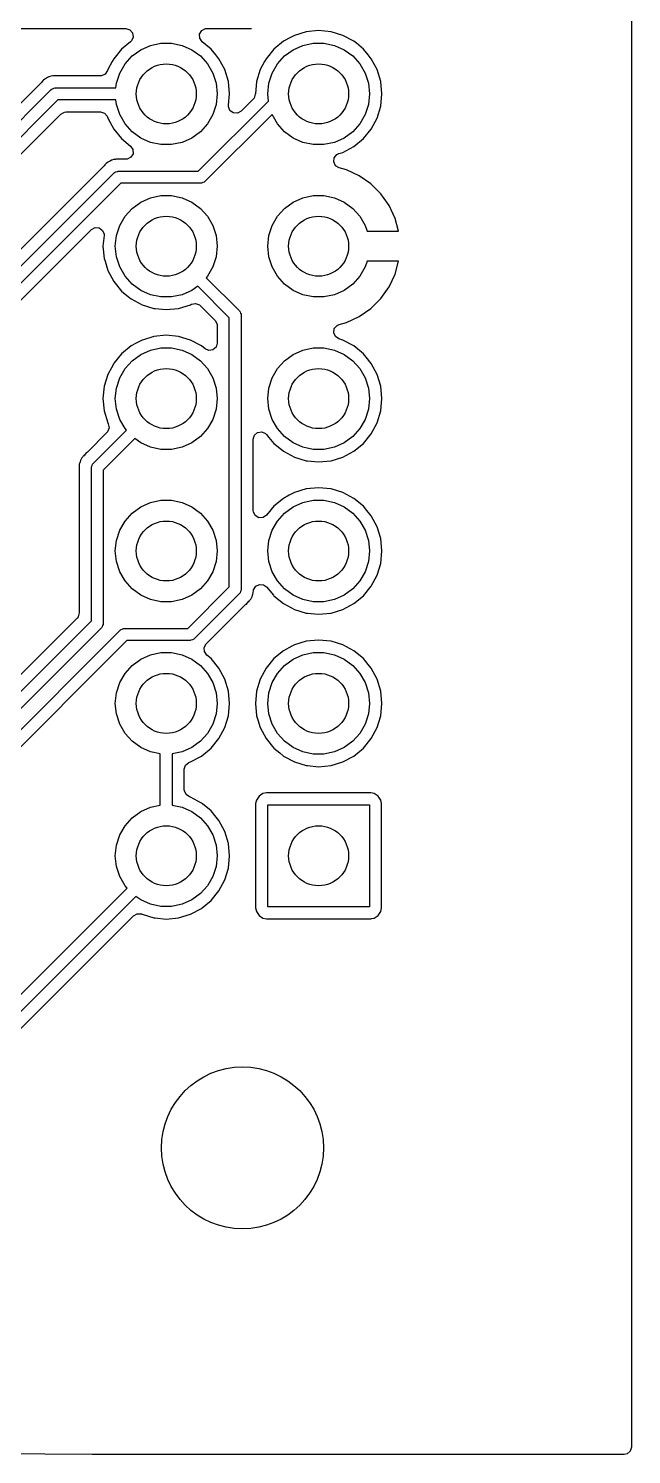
# Model space of a CAD drawing. Extents: x 148 to 304, y -194 to -124.
# Drawn here: x 250.55 to 260.6, y -193.93 to -170.16 of the extents above; entities that cross this region are included whole.
import ezdxf

# ---------------------------------------------------------------- set-up
doc = ezdxf.new("R2010")
doc.units = 0
doc.layers.add('BLACK', color=7, linetype='CONTINUOUS')

msp = doc.modelspace()

# ---------------------------------------------------------------- linework, layer by layer
at = {"layer": 'BLACK', "linetype": 'CONTINUOUS'}
for p, q in [((260.6045, -124.253067), (260.6045, -193.8055)), ((250.027153, -170.15918), (252.17377, -170.15918)), ((252.17377, -170.15918), (252.240809, -170.178865)), ((252.240809, -170.178865), (252.286564, -170.231669)), ((253.40372, -170.251443), (253.439907, -170.191675)), ((253.439907, -170.191675), (253.502663, -170.160959)), ((253.502663, -170.160959), (253.52359, -170.15918)), ((253.52359, -170.15918), (254.171542, -170.15918)), ((254.171542, -170.15918), (254.18867, -170.160369)), ((254.18867, -170.160369), (254.196441, -170.161452)), ((254.196441, -170.161452), (254.196441, -170.161451)), ((254.196441, -170.161451), (254.196445, -170.161453)), ((254.196445, -170.161453), (254.24276, -170.159312)), ((254.24276, -170.159312), (254.248485, -170.15918)), ((254.248485, -170.15918), (254.266523, -170.15918)), ((254.266523, -170.15918), (254.266524, -170.15918)), ((254.266524, -170.15918), (254.266524, -170.159179)), ((255.38868, -170.193097), (255.182747, -170.213379)), ((255.594614, -170.213379), (255.38868, -170.193097)), ((252.252434, -170.379034), (252.102269, -170.502269)), ((252.267483, -170.364383), (252.252434, -170.379034)), ((252.296508, -170.300827), (252.267483, -170.364383)), ((252.286564, -170.231669), (252.296508, -170.300827)), ((252.586016, -170.440282), (252.759831, -170.403336)), ((252.759831, -170.403336), (252.937529, -170.403336)), ((252.937529, -170.403336), (253.111344, -170.440282)), ((253.405591, -170.321288), (253.40372, -170.251443)), ((253.444926, -170.379034), (253.405591, -170.321288)), ((253.59509, -170.502269), (253.444926, -170.379034)), ((254.802227, -170.370997), (254.642269, -170.502269)), ((254.802228, -170.370996), (254.802227, -170.370997)), ((254.80223, -170.370995), (254.802228, -170.370996)), ((254.919517, -170.308303), (254.80223, -170.370995)), ((254.984723, -170.273449), (254.919517, -170.308303)), ((255.182747, -170.213379), (254.984723, -170.273449)), ((255.126016, -170.440282), (255.299831, -170.403336)), ((255.299831, -170.403336), (255.477529, -170.403336)), ((255.477529, -170.403336), (255.651344, -170.440282)), ((255.594614, -170.21338), (255.594612, -170.213379)), ((255.594612, -170.213379), (255.594614, -170.213379)), ((255.792634, -170.273448), (255.594614, -170.21338)), ((255.97513, -170.370995), (255.792634, -170.273448)), ((256.017357, -170.405649), (255.97513, -170.370995)), ((256.13509, -170.502269), (256.017357, -170.405649)), ((251.970995, -170.66223), (251.947494, -170.706197)), ((251.970997, -170.662227), (251.970995, -170.66223)), ((252.102269, -170.502269), (251.970997, -170.662227)), ((252.161016, -170.749063), (252.279919, -170.617007)), ((252.279919, -170.617007), (252.42368, -170.512558)), ((252.42368, -170.512558), (252.586016, -170.440282)), ((253.111344, -170.440282), (253.27368, -170.512558)), ((253.27368, -170.512558), (253.417441, -170.617007)), ((253.417441, -170.617007), (253.536344, -170.749063)), ((253.674382, -170.598889), (253.59509, -170.502269)), ((253.726365, -170.66223), (253.674382, -170.598889)), ((253.823912, -170.844726), (253.726365, -170.66223)), ((254.510995, -170.66223), (254.487494, -170.706197)), ((254.510997, -170.662227), (254.510995, -170.66223)), ((254.642269, -170.502269), (254.510997, -170.662227)), ((254.701016, -170.749063), (254.819919, -170.617007)), ((254.819919, -170.617007), (254.96368, -170.512558)), ((254.96368, -170.512558), (255.126016, -170.440282)), ((255.651344, -170.440282), (255.81368, -170.512558)), ((255.81368, -170.512558), (255.957441, -170.617007)), ((255.957441, -170.617007), (256.076344, -170.749063)), ((256.214382, -170.598889), (256.13509, -170.502269)), ((256.266365, -170.66223), (256.214382, -170.598889)), ((256.363912, -170.844726), (256.266365, -170.66223)), ((251.868761, -170.860177), (251.830463, -170.918615)), ((251.873448, -170.844726), (251.868761, -170.860177)), ((251.873449, -170.844723), (251.873448, -170.844726)), ((251.947494, -170.706197), (251.873449, -170.844723)), ((252.017255, -171.071955), (252.072166, -170.902954)), ((252.072166, -170.902954), (252.161016, -170.749063)), ((253.536344, -170.749063), (253.625194, -170.902954)), ((253.625194, -170.902954), (253.680105, -171.071955)), ((253.88398, -171.042746), (253.823912, -170.844726)), ((254.413449, -170.844723), (254.353379, -171.042747)), ((254.487494, -170.706197), (254.413449, -170.844723)), ((254.557255, -171.071955), (254.612166, -170.902954)), ((254.612166, -170.902954), (254.701016, -170.749063)), ((256.076344, -170.749063), (256.165194, -170.902954)), ((256.165194, -170.902954), (256.220105, -171.071955)), ((256.42398, -171.042746), (256.363912, -170.844726)), ((250.767999, -171.057028), (239.374986, -182.450041)), ((250.779269, -171.044078), (250.767999, -171.057028)), ((250.795368, -171.02276), (250.779269, -171.044078)), ((250.801262, -171.019111), (250.795368, -171.02276)), ((250.823656, -171.001373), (250.801262, -171.019111)), ((250.828555, -170.996473), (250.823656, -171.001373)), ((250.852998, -170.98568), (250.828555, -170.996473)), ((250.868177, -170.977679), (250.852998, -170.98568)), ((250.890887, -170.963619), (250.868177, -170.977679)), ((250.890888, -170.963618), (250.890887, -170.963619)), ((250.8977, -170.962345), (250.890888, -170.963618)), ((250.924983, -170.953895), (250.8977, -170.962345)), ((250.931328, -170.951095), (250.924983, -170.953895)), ((250.958017, -170.949861), (250.931328, -170.951095)), ((250.968646, -170.948628), (250.958017, -170.949861)), ((250.973471, -170.94818), (250.968646, -170.948628)), ((250.973476, -170.94818), (250.973471, -170.94818)), ((250.991515, -170.94818), (250.973476, -170.94818)), ((250.99724, -170.948048), (250.991515, -170.94818)), ((251.003292, -170.947768), (250.99724, -170.948048)), ((251.043555, -170.945907), (251.003292, -170.947768)), ((251.043558, -170.945907), (251.043555, -170.945907)), ((251.05133, -170.946991), (251.043558, -170.945907)), ((251.068458, -170.94818), (251.05133, -170.946991)), ((251.750101, -170.94818), (251.068458, -170.94818)), ((251.76665, -170.947071), (251.750101, -170.94818)), ((251.830463, -170.918615), (251.76665, -170.947071)), ((252.009191, -171.14868), (252.017255, -171.071955)), ((253.680105, -171.071955), (253.69868, -171.24868)), ((253.904263, -171.24868), (253.88398, -171.042746)), ((254.353379, -171.042747), (254.333097, -171.24868)), ((254.53868, -171.24868), (254.557255, -171.071955)), ((256.220105, -171.071955), (256.23868, -171.24868)), ((256.444263, -171.24868), (256.42398, -171.042746)), ((239.469289, -182.639289), (250.930609, -171.177969)), ((251.042742, -171.34868), (239.64, -182.751422)), ((250.930609, -171.177969), (250.937798, -171.174306)), ((250.937798, -171.174306), (250.942541, -171.167778)), ((250.942541, -171.167778), (250.964812, -171.160541)), ((250.964812, -171.160541), (250.985677, -171.149911)), ((250.985677, -171.149911), (250.993646, -171.151173)), ((250.993646, -171.151173), (251.00132, -171.14868)), ((251.00132, -171.14868), (252.009191, -171.14868)), ((252.009191, -171.34868), (251.042742, -171.34868)), ((252.017255, -171.425405), (252.009191, -171.34868)), ((253.379898, -172.53868), (254.55116, -171.367417)), ((253.69868, -171.24868), (253.680105, -171.425405)), ((253.885561, -171.438552), (253.904263, -171.24868)), ((254.296778, -171.33825), (254.096646, -171.538381)), ((254.313412, -171.317608), (254.296778, -171.33825)), ((254.331889, -171.254681), (254.313412, -171.317608)), ((254.3325, -171.254742), (254.331889, -171.254681)), ((254.332817, -171.251522), (254.3325, -171.254742)), ((254.333097, -171.250569), (254.332817, -171.251522)), ((254.333097, -171.24868), (254.333097, -171.250569)), ((254.55116, -171.367417), (254.53868, -171.24868)), ((256.23868, -171.24868), (256.220105, -171.425405)), ((256.42398, -171.454614), (256.444263, -171.24868)), ((240.0695, -182.605469), (251.089472, -171.585499)), ((251.089472, -171.585499), (251.150795, -171.552014)), ((251.150795, -171.552014), (251.177153, -171.54918)), ((251.177153, -171.54918), (251.750101, -171.54918)), ((251.750101, -171.54918), (251.81714, -171.568865)), ((251.81714, -171.568865), (251.862895, -171.621669)), ((251.862895, -171.621669), (251.868761, -171.637183)), ((252.072166, -171.594406), (252.017255, -171.425405)), ((252.161016, -171.748297), (252.072166, -171.594406)), ((254.610903, -171.590518), (253.492031, -172.709391)), ((253.625194, -171.594406), (253.536344, -171.748297)), ((253.680105, -171.425405), (253.625194, -171.594406)), ((253.885281, -171.459546), (253.885561, -171.438552)), ((253.909698, -171.52501), (253.885281, -171.459546)), ((253.965631, -171.566882), (253.909698, -171.52501)), ((254.035323, -171.571866), (253.965631, -171.566882)), ((254.096646, -171.538381), (254.035323, -171.571866)), ((254.612166, -171.594406), (254.610903, -171.590518)), ((254.701016, -171.748297), (254.612166, -171.594406)), ((256.165194, -171.594406), (256.076344, -171.748297)), ((256.220105, -171.425405), (256.165194, -171.594406)), ((256.363912, -171.652634), (256.42398, -171.454614)), ((251.868761, -171.637183), (251.873448, -171.652634)), ((251.873448, -171.652634), (251.970995, -171.83513)), ((251.970995, -171.83513), (251.970997, -171.835132)), ((251.970997, -171.835132), (252.102269, -171.99509)), ((252.279919, -171.880353), (252.161016, -171.748297)), ((253.536344, -171.748297), (253.417441, -171.880353)), ((254.819919, -171.880353), (254.701016, -171.748297)), ((256.076344, -171.748297), (255.957441, -171.880353)), ((256.13509, -171.99509), (256.266365, -171.83513)), ((256.266365, -171.83513), (256.363912, -171.652634)), ((252.102269, -171.99509), (252.252434, -172.118326)), ((252.42368, -171.984802), (252.279919, -171.880353)), ((252.586016, -172.057078), (252.42368, -171.984802)), ((252.759831, -172.094024), (252.586016, -172.057078)), ((252.937529, -172.094024), (252.759831, -172.094024)), ((253.111344, -172.057078), (252.937529, -172.094024)), ((253.27368, -171.984802), (253.111344, -172.057078)), ((253.417441, -171.880353), (253.27368, -171.984802)), ((254.96368, -171.984802), (254.819919, -171.880353)), ((255.126016, -172.057078), (254.96368, -171.984802)), ((255.299831, -172.094024), (255.126016, -172.057078)), ((255.477529, -172.094024), (255.299831, -172.094024)), ((255.651344, -172.057078), (255.477529, -172.094024)), ((255.81368, -171.984802), (255.651344, -172.057078)), ((255.957441, -171.880353), (255.81368, -171.984802)), ((255.97513, -172.126365), (256.13509, -171.99509)), ((252.257453, -172.305685), (252.194697, -172.336401)), ((252.252434, -172.118326), (252.291769, -172.176072)), ((252.29364, -172.245917), (252.257453, -172.305685)), ((252.291769, -172.176072), (252.29364, -172.245917)), ((255.63984, -172.383309), (255.648135, -172.313933)), ((255.648135, -172.313933), (255.69262, -172.260055)), ((255.69262, -172.260055), (255.726124, -172.244087)), ((255.726124, -172.244087), (255.792634, -172.223912)), ((255.792634, -172.223912), (255.97513, -172.126365)), ((251.813002, -172.447024), (241.874986, -182.385041)), ((241.969289, -182.574289), (251.975609, -172.56797)), ((251.824273, -172.434072), (251.813002, -172.447024)), ((251.840364, -172.412764), (251.824273, -172.434072)), ((251.840369, -172.41276), (251.840364, -172.412764)), ((251.846259, -172.409113), (251.840369, -172.41276)), ((251.868649, -172.391378), (251.846259, -172.409113)), ((251.873554, -172.386473), (251.868649, -172.391378)), ((251.897993, -172.375682), (251.873554, -172.386473)), ((251.913176, -172.367679), (251.897993, -172.375682)), ((251.935885, -172.353619), (251.913176, -172.367679)), ((251.93589, -172.353617), (251.935885, -172.353619)), ((251.942705, -172.352343), (251.93589, -172.353617)), ((251.969978, -172.343897), (251.942705, -172.352343)), ((251.976324, -172.341095), (251.969978, -172.343897)), ((251.975609, -172.56797), (251.982797, -172.564307)), ((251.976325, -172.341095), (251.976324, -172.341095)), ((252.003016, -172.339861), (251.976325, -172.341095)), ((251.982797, -172.564307), (251.987541, -172.557778)), ((251.987541, -172.557778), (252.009813, -172.550541)), ((252.013652, -172.338627), (252.003016, -172.339861)), ((252.009813, -172.550541), (252.030676, -172.539911)), ((252.018471, -172.33818), (252.013652, -172.338627)), ((252.018476, -172.33818), (252.018471, -172.33818)), ((252.036515, -172.33818), (252.018476, -172.33818)), ((252.030676, -172.539911), (252.038646, -172.541173)), ((252.04224, -172.338048), (252.036515, -172.33818)), ((252.038646, -172.541173), (252.04632, -172.53868)), ((252.048292, -172.337768), (252.04224, -172.338048)), ((252.04632, -172.53868), (253.379898, -172.53868)), ((252.088555, -172.335907), (252.048292, -172.337768)), ((252.088558, -172.335907), (252.088555, -172.335907)), ((252.09633, -172.336991), (252.088558, -172.335907)), ((252.113458, -172.33818), (252.09633, -172.336991)), ((252.17377, -172.33818), (252.113458, -172.33818)), ((252.194697, -172.336401), (252.17377, -172.33818)), ((255.670369, -172.446156), (255.63984, -172.383309)), ((255.730029, -172.482521), (255.670369, -172.446156)), ((255.852166, -172.515247), (255.730029, -172.482521)), ((255.852172, -172.51525), (255.852166, -172.515247)), ((256.066258, -172.615079), (255.852172, -172.51525)), ((252.087741, -172.73868), (242.14, -182.686421)), ((253.42132, -172.73868), (252.087741, -172.73868)), ((253.428993, -172.736186), (253.42132, -172.73868)), ((253.436963, -172.737449), (253.428993, -172.736186)), ((253.457827, -172.726818), (253.436963, -172.737449)), ((253.480099, -172.719582), (253.457827, -172.726818)), ((253.484841, -172.713053), (253.480099, -172.719582)), ((253.492031, -172.709391), (253.484841, -172.713053)), ((256.259762, -172.750574), (256.066258, -172.615079)), ((256.426788, -172.9176), (256.259762, -172.750574)), ((252.42368, -173.052558), (252.586016, -172.980282)), ((252.586016, -172.980282), (252.759831, -172.943336)), ((252.759831, -172.943336), (252.937529, -172.943336)), ((252.937529, -172.943336), (253.111344, -172.980282)), ((253.111344, -172.980282), (253.27368, -173.052558)), ((254.96368, -173.052558), (255.126016, -172.980282)), ((255.126016, -172.980282), (255.299831, -172.943336)), ((255.299831, -172.943336), (255.477529, -172.943336)), ((255.477529, -172.943336), (255.651344, -172.980282)), ((255.651344, -172.980282), (255.81368, -173.052558)), ((256.426793, -172.917606), (256.426788, -172.9176)), ((256.562279, -173.1111), (256.426793, -172.917606)), ((252.161016, -173.289063), (252.279919, -173.157007)), ((252.279919, -173.157007), (252.42368, -173.052558)), ((253.27368, -173.052558), (253.417441, -173.157007)), ((253.417441, -173.157007), (253.536344, -173.289063)), ((254.701016, -173.289063), (254.819919, -173.157007)), ((254.819919, -173.157007), (254.96368, -173.052558)), ((255.81368, -173.052558), (255.957441, -173.157007)), ((255.957441, -173.157007), (256.076344, -173.289063)), ((256.56228, -173.111102), (256.562279, -173.1111)), ((256.662109, -173.325187), (256.56228, -173.111102)), ((242.527141, -182.582828), (251.599592, -173.510378)), ((251.599592, -173.510378), (251.660913, -173.476895)), ((251.660913, -173.476895), (251.730605, -173.481879)), ((251.730605, -173.481879), (251.786538, -173.523751)), ((252.017255, -173.611955), (252.072166, -173.442954)), ((252.072166, -173.442954), (252.161016, -173.289063)), ((253.536344, -173.289063), (253.625194, -173.442954)), ((253.625194, -173.442954), (253.680105, -173.611955)), ((254.557255, -173.611955), (254.612166, -173.442954)), ((254.612166, -173.442954), (254.701016, -173.289063)), ((256.076344, -173.289063), (256.165194, -173.442954)), ((256.165194, -173.442954), (256.196297, -173.53868)), ((256.662112, -173.325193), (256.662109, -173.325187)), ((256.719315, -173.538679), (256.662112, -173.325193)), ((251.786538, -173.523751), (251.810955, -173.589215)), ((251.810674, -173.610215), (251.793097, -173.788679)), ((251.810955, -173.589215), (251.810674, -173.610215)), ((251.99868, -173.78868), (252.017255, -173.611955)), ((253.680105, -173.611955), (253.69868, -173.78868)), ((254.53868, -173.78868), (254.557255, -173.611955)), ((256.196297, -173.53868), (256.719316, -173.53868)), ((256.719316, -173.53868), (256.719315, -173.538679)), ((251.793097, -173.788679), (251.813379, -173.994612)), ((251.813379, -173.994612), (251.826747, -174.03868)), ((252.017255, -173.965405), (251.99868, -173.78868)), ((252.072166, -174.134406), (252.017255, -173.965405)), ((253.680105, -173.965405), (253.625194, -174.134406)), ((253.69868, -173.78868), (253.680105, -173.965405)), ((254.557255, -173.965405), (254.53868, -173.78868)), ((254.612166, -174.134406), (254.557255, -173.965405)), ((251.826747, -174.03868), (251.873448, -174.192634)), ((251.873448, -174.192634), (251.970995, -174.37513)), ((252.161016, -174.288297), (252.072166, -174.134406)), ((253.625194, -174.134406), (253.536344, -174.288297)), ((254.701016, -174.288297), (254.612166, -174.134406)), ((256.165194, -174.134406), (256.076344, -174.288297)), ((256.196297, -174.03868), (256.165194, -174.134406)), ((256.719316, -174.03868), (256.196297, -174.03868)), ((256.662112, -174.252166), (256.719316, -174.03868)), ((251.970995, -174.37513), (251.970997, -174.375132)), ((251.970997, -174.375132), (252.102269, -174.53509)), ((252.279919, -174.420353), (252.161016, -174.288297)), ((252.42368, -174.524802), (252.279919, -174.420353)), ((253.371969, -174.45339), (253.27368, -174.524802)), ((253.89868, -174.980101), (253.371969, -174.45339)), ((253.536344, -174.288297), (253.514253, -174.312831)), ((253.514253, -174.312831), (254.069391, -174.86797)), ((254.819919, -174.420353), (254.701016, -174.288297)), ((254.96368, -174.524802), (254.819919, -174.420353)), ((255.957441, -174.420353), (255.81368, -174.524802)), ((256.076344, -174.288297), (255.957441, -174.420353)), ((256.426785, -174.659762), (256.56228, -174.466258)), ((256.56228, -174.466258), (256.662109, -174.252172)), ((256.662109, -174.252172), (256.662112, -174.252166)), ((252.102269, -174.53509), (252.190649, -174.60762)), ((252.190649, -174.60762), (252.26223, -174.666365)), ((252.26223, -174.666365), (252.444726, -174.763912)), ((252.586016, -174.597078), (252.42368, -174.524802)), ((252.759831, -174.634024), (252.586016, -174.597078)), ((252.937529, -174.634024), (252.759831, -174.634024)), ((253.111344, -174.597078), (252.937529, -174.634024)), ((253.27368, -174.524802), (253.111344, -174.597078)), ((255.126016, -174.597078), (254.96368, -174.524802)), ((255.299831, -174.634024), (255.126016, -174.597078)), ((255.477529, -174.634024), (255.299831, -174.634024)), ((255.651344, -174.597078), (255.477529, -174.634024)), ((255.81368, -174.524802), (255.651344, -174.597078)), ((256.259762, -174.826785), (256.426785, -174.659762)), ((252.444726, -174.763912), (252.642746, -174.82398)), ((252.642746, -174.82398), (252.642745, -174.82398)), ((252.642745, -174.82398), (252.661209, -174.825798)), ((252.661209, -174.825798), (252.84868, -174.844263)), ((252.84868, -174.844263), (253.054614, -174.82398)), ((253.054614, -174.82398), (253.252634, -174.763912)), ((253.252634, -174.763912), (253.266868, -174.756303)), ((253.266868, -174.756303), (253.335269, -174.742058)), ((253.335269, -174.742058), (253.400514, -174.767055)), ((253.400514, -174.767055), (253.413006, -174.777978)), ((253.413006, -174.777978), (253.661861, -175.026832)), ((254.069391, -174.86797), (254.073053, -174.875157)), ((254.073053, -174.875157), (254.079582, -174.879901)), ((254.079582, -174.879901), (254.086817, -174.90217)), ((254.086817, -174.90217), (254.09745, -174.923037)), ((254.09745, -174.923037), (254.096187, -174.931008)), ((254.096187, -174.931008), (254.09868, -174.93868)), ((254.09868, -174.93868), (254.09868, -179.50868)), ((256.066258, -174.96228), (256.259762, -174.826785)), ((253.661861, -175.026832), (253.695346, -175.088155)), ((253.695346, -175.088155), (253.69818, -175.114513)), ((253.69818, -175.114513), (253.69818, -175.404697)), ((253.89868, -179.467258), (253.89868, -174.980101)), ((255.639233, -175.231164), (255.649793, -175.162097)), ((255.649793, -175.162097), (255.696017, -175.109703)), ((255.696017, -175.109703), (255.73003, -175.094838)), ((255.73003, -175.094838), (255.852163, -175.062113)), ((255.852163, -175.062113), (255.852172, -175.062109)), ((255.852172, -175.062109), (256.066258, -174.96228)), ((252.348847, -175.404697), (252.26223, -175.450995)), ((252.444723, -175.353449), (252.348847, -175.404697)), ((252.44473, -175.353447), (252.444723, -175.353449)), ((252.467372, -175.346578), (252.44473, -175.353447)), ((252.642747, -175.293379), (252.467372, -175.346578)), ((252.84868, -175.273097), (252.642747, -175.293379)), ((253.054614, -175.293379), (252.84868, -175.273097)), ((253.054614, -175.29338), (253.054612, -175.293379)), ((253.054612, -175.293379), (253.054614, -175.293379)), ((253.252634, -175.353448), (253.054614, -175.29338)), ((253.43513, -175.450995), (253.252634, -175.353448)), ((253.69818, -175.404697), (253.678495, -175.471736)), ((255.667689, -175.294976), (255.639233, -175.231164)), ((255.726127, -175.333273), (255.667689, -175.294976)), ((255.792634, -175.353448), (255.726127, -175.333273)), ((255.97513, -175.450995), (255.792634, -175.353448)), ((252.102269, -175.582269), (251.979034, -175.732434)), ((252.262227, -175.450997), (252.102269, -175.582269)), ((252.262228, -175.450996), (252.262227, -175.450997)), ((252.26223, -175.450995), (252.262228, -175.450996)), ((252.279919, -175.697007), (252.42368, -175.592558)), ((252.42368, -175.592558), (252.586016, -175.520282)), ((252.586016, -175.520282), (252.759831, -175.483336)), ((252.759831, -175.483336), (252.937529, -175.483336)), ((252.937529, -175.483336), (253.111344, -175.520282)), ((253.111344, -175.520282), (253.27368, -175.592558)), ((253.27368, -175.592558), (253.417441, -175.697007)), ((253.435131, -175.450996), (253.43513, -175.450995)), ((253.435133, -175.450997), (253.435131, -175.450996)), ((253.495516, -175.500551), (253.435133, -175.450997)), ((253.556533, -175.527435), (253.495516, -175.500551)), ((253.625691, -175.517491), (253.556533, -175.527435)), ((253.678495, -175.471736), (253.625691, -175.517491)), ((254.819919, -175.697007), (254.96368, -175.592558)), ((254.96368, -175.592558), (255.126016, -175.520282)), ((255.126016, -175.520282), (255.299831, -175.483336)), ((255.299831, -175.483336), (255.477529, -175.483336)), ((255.477529, -175.483336), (255.651344, -175.520282)), ((255.651344, -175.520282), (255.81368, -175.592558)), ((255.81368, -175.592558), (255.957441, -175.697007)), ((255.975133, -175.450997), (255.97513, -175.450995)), ((256.13509, -175.582269), (255.975132, -175.450997)), ((255.975132, -175.450997), (255.975133, -175.450997)), ((256.181095, -175.638327), (256.13509, -175.582269)), ((256.266365, -175.74223), (256.181095, -175.638327)), ((251.932323, -175.814578), (251.873449, -175.924723)), ((251.970995, -175.74223), (251.932323, -175.814578)), ((251.979034, -175.732434), (251.970995, -175.74223)), ((252.072166, -175.982954), (252.161016, -175.829063)), ((252.161016, -175.829063), (252.279919, -175.697007)), ((253.417441, -175.697007), (253.536344, -175.829063)), ((253.536344, -175.829063), (253.625194, -175.982954)), ((254.612166, -175.982954), (254.701016, -175.829063)), ((254.701016, -175.829063), (254.819919, -175.697007)), ((255.957441, -175.697007), (256.076344, -175.829063)), ((256.076344, -175.829063), (256.165194, -175.982954)), ((256.363912, -175.924726), (256.266365, -175.74223)), ((251.813379, -176.122747), (251.793097, -176.32868)), ((251.873449, -175.924723), (251.813379, -176.122747)), ((252.017255, -176.151955), (252.072166, -175.982954)), ((253.625194, -175.982954), (253.680105, -176.151955)), ((254.557255, -176.151955), (254.612166, -175.982954)), ((256.165194, -175.982954), (256.220105, -176.151955)), ((256.42398, -176.122746), (256.363912, -175.924726)), ((256.444263, -176.32868), (256.42398, -176.122746)), ((251.793097, -176.32868), (251.813379, -176.534612)), ((251.99868, -176.32868), (252.017255, -176.151955)), ((252.017255, -176.505405), (251.99868, -176.32868)), ((253.680105, -176.151955), (253.69868, -176.32868)), ((253.69868, -176.32868), (253.680105, -176.505405)), ((254.53868, -176.32868), (254.557255, -176.151955)), ((254.557255, -176.505405), (254.53868, -176.32868)), ((256.220105, -176.151955), (256.23868, -176.32868)), ((256.23868, -176.32868), (256.220105, -176.505405)), ((256.42398, -176.534614), (256.444263, -176.32868)), ((251.813379, -176.534612), (251.873449, -176.732636)), ((252.072166, -176.674406), (252.017255, -176.505405)), ((253.680105, -176.505405), (253.625194, -176.674406)), ((254.612166, -176.674406), (254.557255, -176.505405)), ((256.220105, -176.505405), (256.165194, -176.674406)), ((256.363912, -176.732634), (256.42398, -176.534614)), ((251.8953, -176.815276), (251.870299, -176.88052)), ((251.873449, -176.732636), (251.881059, -176.746873)), ((251.881059, -176.746873), (251.8953, -176.815276)), ((252.161016, -176.828297), (252.072166, -176.674406)), ((252.183106, -176.852831), (252.161016, -176.828297)), ((253.536344, -176.828297), (253.417441, -176.960353)), ((253.625194, -176.674406), (253.536344, -176.828297)), ((254.701016, -176.828297), (254.612166, -176.674406)), ((254.819919, -176.960353), (254.701016, -176.828297)), ((256.076344, -176.828297), (255.957441, -176.960353)), ((256.165194, -176.674406), (256.076344, -176.828297)), ((256.266365, -176.91513), (256.363912, -176.732634)), ((251.859381, -176.893006), (251.533666, -177.218721)), ((251.627969, -177.407969), (252.183106, -176.852831)), ((252.325391, -176.99339), (251.79868, -177.520101)), ((251.870299, -176.88052), (251.859381, -176.893006)), ((252.42368, -177.064802), (252.325391, -176.99339)), ((252.586016, -177.137078), (252.42368, -177.064802)), ((253.27368, -177.064802), (253.111344, -177.137078)), ((253.417441, -176.960353), (253.27368, -177.064802)), ((254.29918, -177.003589), (254.318865, -176.93655)), ((254.29918, -178.19377), (254.29918, -177.003589)), ((254.318865, -176.93655), (254.371669, -176.890795)), ((254.371669, -176.890795), (254.440827, -176.880851)), ((254.440827, -176.880851), (254.504383, -176.909876)), ((254.504383, -176.909876), (254.51903, -176.924921)), ((254.51903, -176.924921), (254.560055, -176.974911)), ((254.560055, -176.974911), (254.642269, -177.07509)), ((254.642269, -177.07509), (254.685354, -177.110448)), ((254.96368, -177.064802), (254.819919, -176.960353)), ((255.126016, -177.137078), (254.96368, -177.064802)), ((255.81368, -177.064802), (255.651344, -177.137078)), ((255.957441, -176.960353), (255.81368, -177.064802)), ((255.97513, -177.206365), (256.13509, -177.07509)), ((256.13509, -177.07509), (256.266365, -176.91513)), ((251.436258, -177.324213), (251.422939, -177.349482)), ((251.438763, -177.317747), (251.436258, -177.324213)), ((251.456765, -177.297999), (251.438763, -177.317746)), ((251.438763, -177.317746), (251.438763, -177.317747)), ((251.463426, -177.289591), (251.456765, -177.297999)), ((251.466507, -177.28588), (251.463426, -177.289591)), ((251.479254, -177.273133), (251.466507, -177.28588)), ((251.483202, -177.268998), (251.479254, -177.273133)), ((251.514447, -177.234724), (251.483202, -177.268998)), ((251.520715, -177.229992), (251.514447, -177.234724)), ((251.533666, -177.218721), (251.520715, -177.229992)), ((252.759831, -177.174024), (252.586016, -177.137078)), ((252.937529, -177.174024), (252.759831, -177.174024)), ((253.111344, -177.137078), (252.937529, -177.174024)), ((254.685354, -177.110448), (254.80223, -177.206365)), ((254.80223, -177.206365), (254.984726, -177.303912)), ((254.984726, -177.303912), (255.182746, -177.36398)), ((255.299831, -177.174024), (255.126016, -177.137078)), ((255.477529, -177.174024), (255.299831, -177.174024)), ((255.651344, -177.137078), (255.477529, -177.174024)), ((255.594614, -177.36398), (255.792634, -177.303912)), ((255.792634, -177.303912), (255.97513, -177.206365)), ((251.394886, -177.457821), (251.393301, -177.464557)), ((251.393301, -177.464557), (251.393301, -177.464562)), ((251.393301, -177.464562), (251.396991, -177.491013)), ((251.39818, -177.429431), (251.394886, -177.457821)), ((251.396991, -177.491013), (251.39818, -177.508144)), ((251.407831, -177.397593), (251.39818, -177.422506)), ((251.39818, -177.422506), (251.39818, -177.429431)), ((251.39818, -177.508144), (251.39818, -179.900487)), ((251.412908, -177.381197), (251.407831, -177.397593)), ((251.419023, -177.3552), (251.412908, -177.381197)), ((251.419025, -177.355195), (251.419023, -177.3552)), ((251.422939, -177.349482), (251.419025, -177.355195)), ((251.59868, -177.47868), (251.601173, -177.471006)), ((251.59868, -180.034898), (251.59868, -177.47868)), ((251.599911, -177.463037), (251.610541, -177.442172)), ((251.601173, -177.471006), (251.599911, -177.463037)), ((251.610541, -177.442172), (251.617778, -177.419901)), ((251.617778, -177.419901), (251.624306, -177.415158)), ((251.624306, -177.415158), (251.627969, -177.407969)), ((251.79868, -177.520101), (251.79868, -180.07632)), ((255.182746, -177.36398), (255.182745, -177.36398)), ((255.182745, -177.36398), (255.201209, -177.365798)), ((255.201209, -177.365798), (255.38868, -177.384263)), ((255.38868, -177.384263), (255.594614, -177.36398)), ((252.586016, -178.060282), (252.759831, -178.023336)), ((252.759831, -178.023336), (252.937529, -178.023336)), ((252.937529, -178.023336), (253.111344, -178.060282)), ((254.802227, -177.990997), (254.642269, -178.122269)), ((254.802228, -177.990996), (254.802227, -177.990997)), ((254.80223, -177.990995), (254.802228, -177.990996)), ((254.897651, -177.939991), (254.80223, -177.990995)), ((254.984723, -177.893449), (254.897651, -177.939991)), ((255.182747, -177.833379), (254.984723, -177.893449)), ((255.126016, -178.060282), (255.299831, -178.023336)), ((255.38868, -177.813097), (255.182747, -177.833379)), ((255.299831, -178.023336), (255.477529, -178.023336)), ((255.594614, -177.833379), (255.38868, -177.813097)), ((255.477529, -178.023336), (255.651344, -178.060282)), ((255.594614, -177.83338), (255.594612, -177.833379)), ((255.594612, -177.833379), (255.594614, -177.833379)), ((255.792634, -177.893448), (255.594614, -177.83338)), ((255.97513, -177.990995), (255.792634, -177.893448)), ((255.975133, -177.990997), (255.97513, -177.990995)), ((256.13509, -178.122269), (255.975132, -177.990997)), ((255.975132, -177.990997), (255.975133, -177.990997)), ((252.161016, -178.369063), (252.279919, -178.237007)), ((252.279919, -178.237007), (252.42368, -178.132558)), ((252.42368, -178.132558), (252.586016, -178.060282)), ((253.111344, -178.060282), (253.27368, -178.132558)), ((253.27368, -178.132558), (253.417441, -178.237007)), ((253.417441, -178.237007), (253.536344, -178.369063)), ((254.300959, -178.214697), (254.29918, -178.19377)), ((254.331675, -178.277453), (254.300959, -178.214697)), ((254.519034, -178.272434), (254.461288, -178.311769)), ((254.642269, -178.122269), (254.519034, -178.272434)), ((254.701016, -178.369063), (254.819919, -178.237007)), ((254.819919, -178.237007), (254.96368, -178.132558)), ((254.96368, -178.132558), (255.126016, -178.060282)), ((255.651344, -178.060282), (255.81368, -178.132558)), ((255.81368, -178.132558), (255.957441, -178.237007)), ((255.957441, -178.237007), (256.076344, -178.369063)), ((256.193768, -178.19377), (256.13509, -178.122269)), ((256.266365, -178.28223), (256.193768, -178.19377)), ((252.072166, -178.522954), (252.161016, -178.369063)), ((253.536344, -178.369063), (253.625194, -178.522954)), ((254.391443, -178.31364), (254.331675, -178.277453)), ((254.461288, -178.311769), (254.391443, -178.31364)), ((254.612166, -178.522954), (254.701016, -178.369063)), ((256.076344, -178.369063), (256.165194, -178.522954)), ((256.363912, -178.464726), (256.266365, -178.28223)), ((256.42398, -178.662746), (256.363912, -178.464726)), ((251.99868, -178.86868), (252.017255, -178.691955)), ((252.017255, -178.691955), (252.072166, -178.522954)), ((253.625194, -178.522954), (253.680105, -178.691955)), ((253.680105, -178.691955), (253.69868, -178.86868)), ((254.53868, -178.86868), (254.557255, -178.691955)), ((254.557255, -178.691955), (254.612166, -178.522954)), ((256.165194, -178.522954), (256.220105, -178.691955)), ((256.220105, -178.691955), (256.23868, -178.86868)), ((256.444263, -178.86868), (256.42398, -178.662746)), ((252.017255, -179.045405), (251.99868, -178.86868)), ((253.69868, -178.86868), (253.680105, -179.045405)), ((254.557255, -179.045405), (254.53868, -178.86868)), ((256.23868, -178.86868), (256.220105, -179.045405)), ((256.42398, -179.074614), (256.444263, -178.86868)), ((252.072166, -179.214406), (252.017255, -179.045405)), ((252.161016, -179.368297), (252.072166, -179.214406)), ((253.625194, -179.214406), (253.536344, -179.368297)), ((253.680105, -179.045405), (253.625194, -179.214406)), ((254.612166, -179.214406), (254.557255, -179.045405)), ((254.701016, -179.368297), (254.612166, -179.214406)), ((256.165194, -179.214406), (256.076344, -179.368297)), ((256.220105, -179.045405), (256.165194, -179.214406)), ((256.363912, -179.272634), (256.42398, -179.074614)), ((252.279919, -179.500353), (252.161016, -179.368297)), ((253.536344, -179.368297), (253.417441, -179.500353)), ((254.305095, -179.518395), (254.339605, -179.457642)), ((254.339605, -179.457642), (254.401482, -179.425192)), ((254.401482, -179.425192), (254.47108, -179.431346)), ((254.47108, -179.431346), (254.521654, -179.468119)), ((254.819919, -179.500353), (254.701016, -179.368297)), ((256.076344, -179.368297), (255.957441, -179.500353)), ((256.13509, -179.61509), (256.266365, -179.45513)), ((256.266365, -179.45513), (256.363912, -179.272634)), ((252.42368, -179.604802), (252.279919, -179.500353)), ((252.586016, -179.677078), (252.42368, -179.604802)), ((252.759831, -179.714024), (252.586016, -179.677078)), ((253.111344, -179.677078), (252.937529, -179.714024)), ((253.27368, -179.604802), (253.111344, -179.677078)), ((253.207258, -180.15868), (253.89868, -179.467258)), ((253.417441, -179.500353), (253.27368, -179.604802)), ((254.069391, -179.579391), (253.319391, -180.329391)), ((254.073053, -179.572201), (254.069391, -179.579391)), ((254.079582, -179.567459), (254.073053, -179.572201)), ((254.086818, -179.545187), (254.079582, -179.567459)), ((254.097449, -179.524323), (254.086818, -179.545187)), ((254.09868, -179.50868), (254.096186, -179.516353)), ((254.096186, -179.516353), (254.097449, -179.524323)), ((254.218082, -179.714247), (254.230854, -179.701477)), ((254.230854, -179.701477), (254.230855, -179.701476)), ((254.230855, -179.701476), (254.233962, -179.697734)), ((254.233962, -179.697734), (254.240596, -179.689356)), ((254.240596, -179.689356), (254.258596, -179.669613)), ((254.258596, -179.669613), (254.261096, -179.663158)), ((254.261096, -179.663158), (254.274429, -179.637862)), ((254.274429, -179.637862), (254.278336, -179.632161)), ((254.278336, -179.632161), (254.28445, -179.606161)), ((254.28445, -179.606161), (254.289526, -179.589769)), ((254.289526, -179.589769), (254.29918, -179.564853)), ((254.29918, -179.557928), (254.302474, -179.529539)), ((254.29918, -179.564853), (254.29918, -179.557928)), ((254.302474, -179.529539), (254.305095, -179.518395)), ((254.521654, -179.468119), (254.634918, -179.606132)), ((254.634918, -179.606132), (254.64227, -179.61509)), ((254.64227, -179.61509), (254.80223, -179.746365)), ((254.96368, -179.604802), (254.819919, -179.500353)), ((255.126016, -179.677078), (254.96368, -179.604802)), ((255.299831, -179.714024), (255.126016, -179.677078)), ((255.651344, -179.677078), (255.477529, -179.714024)), ((255.81368, -179.604802), (255.651344, -179.677078)), ((255.957441, -179.500353), (255.81368, -179.604802)), ((255.97513, -179.746365), (256.13509, -179.61509)), ((251.39818, -179.900487), (251.378495, -179.967526)), ((252.937529, -179.714024), (252.759831, -179.714024)), ((253.513308, -180.419021), (254.163691, -179.768638)), ((254.163691, -179.768638), (254.176643, -179.757368)), ((254.176643, -179.757368), (254.182903, -179.75264)), ((254.182903, -179.75264), (254.182908, -179.752638)), ((254.182908, -179.752638), (254.214168, -179.718346)), ((254.214168, -179.718346), (254.218082, -179.714247)), ((254.80223, -179.746365), (254.984726, -179.843912)), ((254.984726, -179.843912), (255.182746, -179.90398)), ((255.182746, -179.90398), (255.182745, -179.90398)), ((255.182745, -179.90398), (255.201209, -179.905798)), ((255.201209, -179.905798), (255.38868, -179.924263)), ((255.477529, -179.714024), (255.299831, -179.714024)), ((255.38868, -179.924263), (255.594614, -179.90398)), ((255.594614, -179.90398), (255.792634, -179.843912)), ((255.792634, -179.843912), (255.97513, -179.746365)), ((251.361861, -179.988168), (239.776848, -191.573181)), ((239.823578, -191.81), (251.59868, -180.034898)), ((251.769391, -180.147031), (239.935711, -191.980711)), ((251.378495, -179.967526), (251.361861, -179.988168)), ((251.773054, -180.139841), (251.769391, -180.147031)), ((251.779582, -180.135099), (251.773054, -180.139841)), ((251.786817, -180.11283), (251.779582, -180.135099)), ((251.79745, -180.091963), (251.786817, -180.11283)), ((251.79868, -180.07632), (251.796187, -180.083991)), ((251.796187, -180.083991), (251.79745, -180.091963)), ((252.087798, -180.184306), (252.092541, -180.177778)), ((252.092541, -180.177778), (252.114812, -180.170541)), ((252.114812, -180.170541), (252.135677, -180.159911)), ((252.135677, -180.159911), (252.143646, -180.161173)), ((252.143646, -180.161173), (252.15132, -180.15868)), ((252.15132, -180.15868), (253.207258, -180.15868)), ((240.058578, -192.21), (252.080609, -180.187969)), ((252.192742, -180.35868), (240.170711, -192.380711)), ((252.080609, -180.187969), (252.087798, -180.184306)), ((253.24868, -180.35868), (252.192742, -180.35868)), ((253.256353, -180.356186), (253.24868, -180.35868)), ((253.264323, -180.357449), (253.256353, -180.356186)), ((253.285187, -180.346818), (253.264323, -180.357449)), ((253.307459, -180.339582), (253.285187, -180.346818)), ((253.312201, -180.333053), (253.307459, -180.339582)), ((253.319391, -180.329391), (253.312201, -180.333053)), ((255.182747, -180.373379), (254.984723, -180.433449)), ((255.38868, -180.353097), (255.182747, -180.373379)), ((255.594614, -180.373379), (255.38868, -180.353097)), ((255.594614, -180.37338), (255.594612, -180.373379)), ((255.594612, -180.373379), (255.594614, -180.373379)), ((255.792634, -180.433448), (255.594614, -180.37338)), ((252.42368, -180.672558), (252.586016, -180.600282)), ((252.586016, -180.600282), (252.759831, -180.563336)), ((252.759831, -180.563336), (252.937529, -180.563336)), ((252.937529, -180.563336), (253.111344, -180.600282)), ((253.111344, -180.600282), (253.27368, -180.672558)), ((253.481121, -180.474962), (253.513308, -180.419021)), ((253.482992, -180.544807), (253.481121, -180.474962)), ((253.522326, -180.602553), (253.482992, -180.544807)), ((253.595089, -180.662269), (253.522326, -180.602553)), ((254.802227, -180.530997), (254.642269, -180.662269)), ((254.802228, -180.530996), (254.802227, -180.530997)), ((254.80223, -180.530995), (254.802228, -180.530996)), ((254.941754, -180.456417), (254.80223, -180.530995)), ((254.984723, -180.433449), (254.941754, -180.456417)), ((254.96368, -180.672558), (255.126016, -180.600282)), ((255.126016, -180.600282), (255.299831, -180.563336)), ((255.299831, -180.563336), (255.477529, -180.563336)), ((255.477529, -180.563336), (255.651344, -180.600282)), ((255.651344, -180.600282), (255.81368, -180.672558)), ((255.97513, -180.530995), (255.792634, -180.433448)), ((255.975133, -180.530997), (255.97513, -180.530995)), ((256.13509, -180.662269), (255.975132, -180.530997)), ((255.975132, -180.530997), (255.975133, -180.530997)), ((252.161016, -180.909063), (252.279919, -180.777007)), ((252.279919, -180.777007), (252.42368, -180.672558)), ((253.27368, -180.672558), (253.417441, -180.777007)), ((253.417441, -180.777007), (253.536344, -180.909063)), ((253.59509, -180.66227), (253.595089, -180.662269)), ((253.726365, -180.82223), (253.59509, -180.66227)), ((253.823912, -181.004726), (253.726365, -180.82223)), ((254.510997, -180.822227), (254.413449, -181.004723)), ((254.642269, -180.662269), (254.510997, -180.822227)), ((254.701016, -180.909063), (254.819919, -180.777007)), ((254.819919, -180.777007), (254.96368, -180.672558)), ((255.81368, -180.672558), (255.957441, -180.777007)), ((255.957441, -180.777007), (256.076344, -180.909063)), ((256.214382, -180.758889), (256.13509, -180.662269)), ((256.266365, -180.82223), (256.214382, -180.758889)), ((256.363912, -181.004726), (256.266365, -180.82223)), ((252.017255, -181.231955), (252.072166, -181.062954)), ((252.072166, -181.062954), (252.161016, -180.909063)), ((253.536344, -180.909063), (253.625194, -181.062954)), ((253.625194, -181.062954), (253.680105, -181.231955)), ((253.88398, -181.202746), (253.823912, -181.004726)), ((254.413449, -181.004723), (254.353379, -181.202747)), ((254.557255, -181.231955), (254.612166, -181.062954)), ((254.612166, -181.062954), (254.701016, -180.909063)), ((256.076344, -180.909063), (256.165194, -181.062954)), ((256.165194, -181.062954), (256.220105, -181.231955)), ((256.42398, -181.202746), (256.363912, -181.004726)), ((251.99868, -181.40868), (252.017255, -181.231955)), ((253.680105, -181.231955), (253.69868, -181.40868)), ((253.904263, -181.40868), (253.88398, -181.202746)), ((254.353379, -181.202747), (254.333097, -181.40868)), ((254.53868, -181.40868), (254.557255, -181.231955)), ((256.220105, -181.231955), (256.23868, -181.40868)), ((256.444263, -181.40868), (256.42398, -181.202746)), ((252.017255, -181.585405), (251.99868, -181.40868)), ((252.072166, -181.754406), (252.017255, -181.585405)), ((253.680105, -181.585405), (253.625194, -181.754406)), ((253.69868, -181.40868), (253.680105, -181.585405)), ((253.88398, -181.614614), (253.904263, -181.40868)), ((254.333097, -181.40868), (254.353379, -181.614612)), ((254.557255, -181.585405), (254.53868, -181.40868)), ((254.612166, -181.754406), (254.557255, -181.585405)), ((256.220105, -181.585405), (256.165194, -181.754406)), ((256.23868, -181.40868), (256.220105, -181.585405)), ((256.42398, -181.614614), (256.444263, -181.40868)), ((252.161016, -181.908297), (252.072166, -181.754406)), ((253.625194, -181.754406), (253.536344, -181.908297)), ((253.726365, -181.99513), (253.823912, -181.812634)), ((253.823912, -181.812634), (253.88398, -181.614614)), ((254.353379, -181.614612), (254.374387, -181.683867)), ((254.374387, -181.683867), (254.413448, -181.812634)), ((254.413448, -181.812634), (254.510995, -181.99513)), ((254.701016, -181.908297), (254.612166, -181.754406)), ((256.165194, -181.754406), (256.076344, -181.908297)), ((256.266365, -181.99513), (256.363912, -181.812634)), ((256.363912, -181.812634), (256.42398, -181.614614)), ((252.279919, -182.040353), (252.161016, -181.908297)), ((252.42368, -182.144802), (252.279919, -182.040353)), ((253.417441, -182.040353), (253.27368, -182.144802)), ((253.536344, -181.908297), (253.417441, -182.040353)), ((253.59509, -182.15509), (253.726365, -181.99513)), ((254.510995, -181.99513), (254.510997, -181.995132)), ((254.510997, -181.995132), (254.642269, -182.15509)), ((254.819919, -182.040353), (254.701016, -181.908297)), ((254.96368, -182.144802), (254.819919, -182.040353)), ((255.957441, -182.040353), (255.81368, -182.144802)), ((256.076344, -181.908297), (255.957441, -182.040353)), ((256.13509, -182.15509), (256.266365, -181.99513)), ((252.586016, -182.217078), (252.42368, -182.144802)), ((252.74868, -182.251653), (252.586016, -182.217078)), ((252.74868, -183.105706), (252.74868, -182.251653)), ((253.111344, -182.217078), (252.94868, -182.251653)), ((252.94868, -182.251653), (252.94868, -183.105706)), ((253.27368, -182.144802), (253.111344, -182.217078)), ((253.252634, -182.383912), (253.43513, -182.286365)), ((253.43513, -182.286365), (253.59509, -182.15509)), ((254.642269, -182.15509), (254.738889, -182.234382)), ((254.738889, -182.234382), (254.80223, -182.286365)), ((254.80223, -182.286365), (254.984726, -182.383912)), ((255.126016, -182.217078), (254.96368, -182.144802)), ((255.299831, -182.254024), (255.126016, -182.217078)), ((255.477529, -182.254024), (255.299831, -182.254024)), ((255.651344, -182.217078), (255.477529, -182.254024)), ((255.81368, -182.144802), (255.651344, -182.217078)), ((255.792634, -182.383912), (255.97513, -182.286365)), ((255.97513, -182.286365), (256.13509, -182.15509)), ((253.14918, -182.507258), (253.168865, -182.440219)), ((253.14918, -182.850101), (253.14918, -182.507258)), ((253.168865, -182.440219), (253.221669, -182.394464)), ((253.221669, -182.394464), (253.237168, -182.388603)), ((253.237168, -182.388603), (253.252634, -182.383912)), ((254.984726, -182.383912), (255.182746, -182.44398)), ((255.182746, -182.44398), (255.182745, -182.44398)), ((255.182745, -182.44398), (255.201209, -182.445798)), ((255.201209, -182.445798), (255.38868, -182.464263)), ((255.38868, -182.464263), (255.594614, -182.44398)), ((255.594614, -182.44398), (255.792634, -182.383912)), ((253.150289, -182.866651), (253.14918, -182.850101)), ((253.178746, -182.930464), (253.150289, -182.866651)), ((253.237184, -182.968761), (253.178746, -182.930464)), ((253.252633, -182.973447), (253.237184, -182.968761)), ((253.313466, -183.005963), (253.252633, -182.973447)), ((253.43513, -183.070995), (253.313466, -183.005963)), ((254.349811, -183.02045), (254.33818, -183.078927)), ((254.349812, -183.020449), (254.349811, -183.02045)), ((254.394127, -182.954127), (254.349812, -183.020449)), ((254.460449, -182.909812), (254.394127, -182.954127)), ((254.46045, -182.909811), (254.460449, -182.909812)), ((254.518927, -182.89818), (254.46045, -182.909811)), ((254.518932, -182.89818), (254.518927, -182.89818)), ((256.258428, -182.89818), (254.518932, -182.89818)), ((256.258432, -182.89818), (256.258428, -182.89818)), ((256.316909, -182.909811), (256.258432, -182.89818)), ((256.31691, -182.909812), (256.316909, -182.909811)), ((256.383232, -182.954127), (256.31691, -182.909812)), ((256.427547, -183.020449), (256.383232, -182.954127)), ((256.427548, -183.02045), (256.427547, -183.020449)), ((256.439179, -183.078927), (256.427548, -183.02045)), ((252.279919, -183.317007), (252.42368, -183.212558)), ((252.42368, -183.212558), (252.586016, -183.140282)), ((252.586016, -183.140282), (252.74868, -183.105706)), ((252.94868, -183.105706), (253.111344, -183.140282)), ((253.111344, -183.140282), (253.27368, -183.212558)), ((253.27368, -183.212558), (253.417441, -183.317007)), ((253.450428, -183.08355), (253.43513, -183.070995)), ((253.59509, -183.202269), (253.450428, -183.08355)), ((253.65556, -183.275953), (253.59509, -183.202269)), ((254.33818, -183.078927), (254.33818, -184.818432)), ((254.53868, -184.79868), (254.53868, -183.09868)), ((254.53868, -183.09868), (256.23868, -183.09868)), ((256.23868, -183.09868), (256.23868, -184.79868)), ((256.43918, -183.078929), (256.439179, -183.078927)), ((256.43918, -184.81843), (256.43918, -183.078929)), ((252.072166, -183.602954), (252.161016, -183.449063)), ((252.161016, -183.449063), (252.279919, -183.317007)), ((253.417441, -183.317007), (253.536344, -183.449063)), ((253.536344, -183.449063), (253.625194, -183.602954)), ((253.726365, -183.36223), (253.65556, -183.275953)), ((253.823912, -183.544726), (253.726365, -183.36223)), ((252.017255, -183.771955), (252.072166, -183.602954)), ((253.625194, -183.602954), (253.680105, -183.771955)), ((253.88398, -183.742746), (253.823912, -183.544726)), ((253.904263, -183.94868), (253.88398, -183.742746)), ((251.99868, -183.94868), (252.017255, -183.771955)), ((252.017255, -184.125405), (251.99868, -183.94868)), ((253.680105, -183.771955), (253.69868, -183.94868)), ((253.69868, -183.94868), (253.680105, -184.125405)), ((253.88398, -184.154614), (253.904263, -183.94868)), ((252.072166, -184.294406), (252.017255, -184.125405)), ((253.680105, -184.125405), (253.625194, -184.294406)), ((253.823912, -184.352634), (253.88398, -184.154614)), ((252.161016, -184.448297), (252.072166, -184.294406)), ((252.196761, -184.487996), (252.161016, -184.448297)), ((253.536344, -184.448297), (253.417441, -184.580353)), ((253.625194, -184.294406), (253.536344, -184.448297)), ((253.726365, -184.53513), (253.823912, -184.352634)), ((244.074758, -192.61), (252.196761, -184.487996)), ((252.342083, -184.625518), (244.186891, -192.780711)), ((252.42368, -184.684802), (252.342083, -184.625518)), ((252.586016, -184.757078), (252.42368, -184.684802)), ((253.27368, -184.684802), (253.111344, -184.757078)), ((253.417441, -184.580353), (253.27368, -184.684802)), ((253.444796, -184.818432), (253.59509, -184.69509)), ((253.59509, -184.69509), (253.726365, -184.53513)), ((252.303135, -184.948014), (252.364456, -184.914531)), ((252.364456, -184.914531), (252.434148, -184.919515)), ((252.434148, -184.919515), (252.439039, -184.921723)), ((252.439039, -184.921723), (252.439098, -184.921581)), ((252.439098, -184.921581), (252.444718, -184.923909)), ((252.444718, -184.923909), (252.444723, -184.92391)), ((252.444723, -184.92391), (252.444726, -184.923912)), ((252.444726, -184.923912), (252.642746, -184.98398)), ((252.759831, -184.794024), (252.586016, -184.757078)), ((252.937529, -184.794024), (252.759831, -184.794024)), ((253.111344, -184.757078), (252.937529, -184.794024)), ((253.054614, -184.98398), (253.252634, -184.923912)), ((253.252634, -184.923912), (253.43513, -184.826365)), ((253.43513, -184.826365), (253.444796, -184.818432)), ((254.33818, -184.818432), (254.349811, -184.876909)), ((254.349811, -184.876909), (254.349812, -184.87691)), ((254.349812, -184.87691), (254.394127, -184.943232)), ((256.23868, -184.79868), (254.53868, -184.79868)), ((256.383232, -184.943232), (256.427547, -184.876911)), ((256.427547, -184.876911), (256.427547, -184.876909)), ((256.427547, -184.876909), (256.427548, -184.876909)), ((256.427548, -184.876909), (256.439179, -184.818432)), ((256.439179, -184.818432), (256.43918, -184.81843)), ((244.349494, -192.901655), (252.303135, -184.948014)), ((252.642746, -184.98398), (252.642745, -184.98398)), ((252.642745, -184.98398), (252.661209, -184.985798)), ((252.661209, -184.985798), (252.84868, -185.004263)), ((252.84868, -185.004263), (253.054614, -184.98398)), ((254.394127, -184.943232), (254.460449, -184.987547)), ((254.460449, -184.987547), (254.46045, -184.987548)), ((254.46045, -184.987548), (254.518927, -184.999179)), ((254.518927, -184.999179), (254.51893, -184.99918)), ((254.51893, -184.99918), (254.518932, -184.99918)), ((254.518932, -184.99918), (256.25843, -184.99918)), ((256.25843, -184.99918), (256.258431, -184.999179)), ((256.258431, -184.999179), (256.276929, -184.9955)), ((256.276929, -184.9955), (256.316909, -184.987548)), ((256.316909, -184.987548), (256.316909, -184.987547)), ((256.316909, -184.987547), (256.316911, -184.987547)), ((256.316911, -184.987547), (256.383232, -184.943232)), ((251.615149, -193.929498), (147.798807, -193.349517)), ((251.615842, -193.9295), (251.615149, -193.929498)), ((260.4805, -193.9295), (251.615842, -193.9295)), ((260.532011, -193.918294), (260.4805, -193.9295)), ((260.584815, -193.872539), (260.532011, -193.918294)), ((260.6045, -193.8055), (260.584815, -193.872539))]:
    msp.add_line(p, q, dxfattribs=at)
at = {"layer": 'BLACK'}
for centre, radius in [((252.84868, -171.24868), 0.5), ((255.38868, -171.24868), 0.5), ((252.84868, -173.78868), 0.5), ((255.38868, -173.78868), 0.5), ((252.84868, -176.32868), 0.5), ((255.38868, -176.32868), 0.5), ((252.84868, -178.86868), 0.5), ((255.38868, -178.86868), 0.5), ((252.84868, -181.40868), 0.5), ((255.38868, -181.40868), 0.5), ((252.84868, -183.94868), 0.5), ((255.38868, -183.94868), 0.5), ((254.11868, -188.81868), 1.35)]:
    msp.add_circle(centre, radius, dxfattribs=at)

doc.saveas('drawing.dxf')
